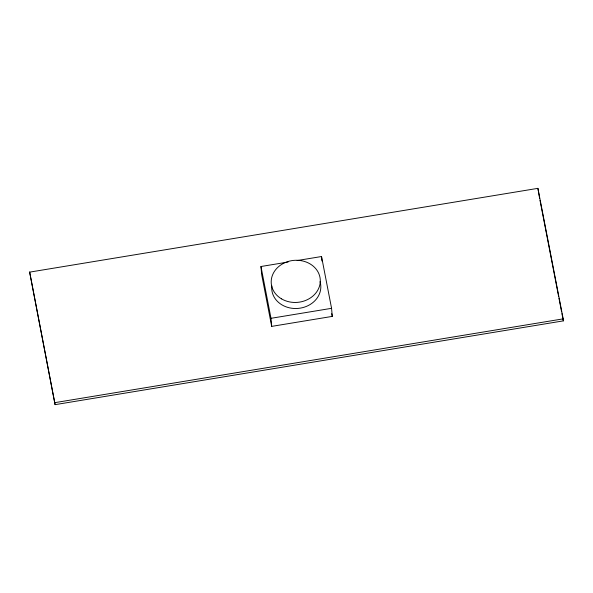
<?xml version="1.0" encoding="UTF-8"?>
<svg xmlns="http://www.w3.org/2000/svg" width="593" height="593" viewBox="0 0 593 593"><rect width="100%" height="100%" fill="white"/><g stroke="black" fill="none" stroke-linecap="round" stroke-linejoin="round"><path stroke-width="0.89" d="M29.65 272.128L537.903 188.344L563.18 318.856L563.35 320.872L55.097 404.656L29.65 272.128L55.097 404.656M297.13 260.549L321.539 256.524L331.569 308.323L332.265 316.395L271.69 326.38L261.661 274.589L260.964 266.509L288.087 262.039M271.69 326.38L271.001 318.308L331.569 308.323M54.927 402.64L563.18 318.856M539.652 198.522L537.903 188.344M540.008 200.33L558.613 296.404M558.962 298.212L561.593 311.814M561.949 313.623L563.35 320.872M331.739 313.667L332.265 316.395M260.964 266.509L271.001 318.308M321.539 256.524L321.925 261.009M320.057 281.638A24.58 21.074 -4.9 0 1 298.153 308.404A24.58 21.074 -4.9 0 1 271.824 285.915M281.453 298.835A24.58 21.074 -4.9 0 0 320.19 282.868A24.58 21.074 -4.9 0 0 285.604 262.38A24.58 21.074 -4.9 0 0 281.453 298.835"/></g></svg>
